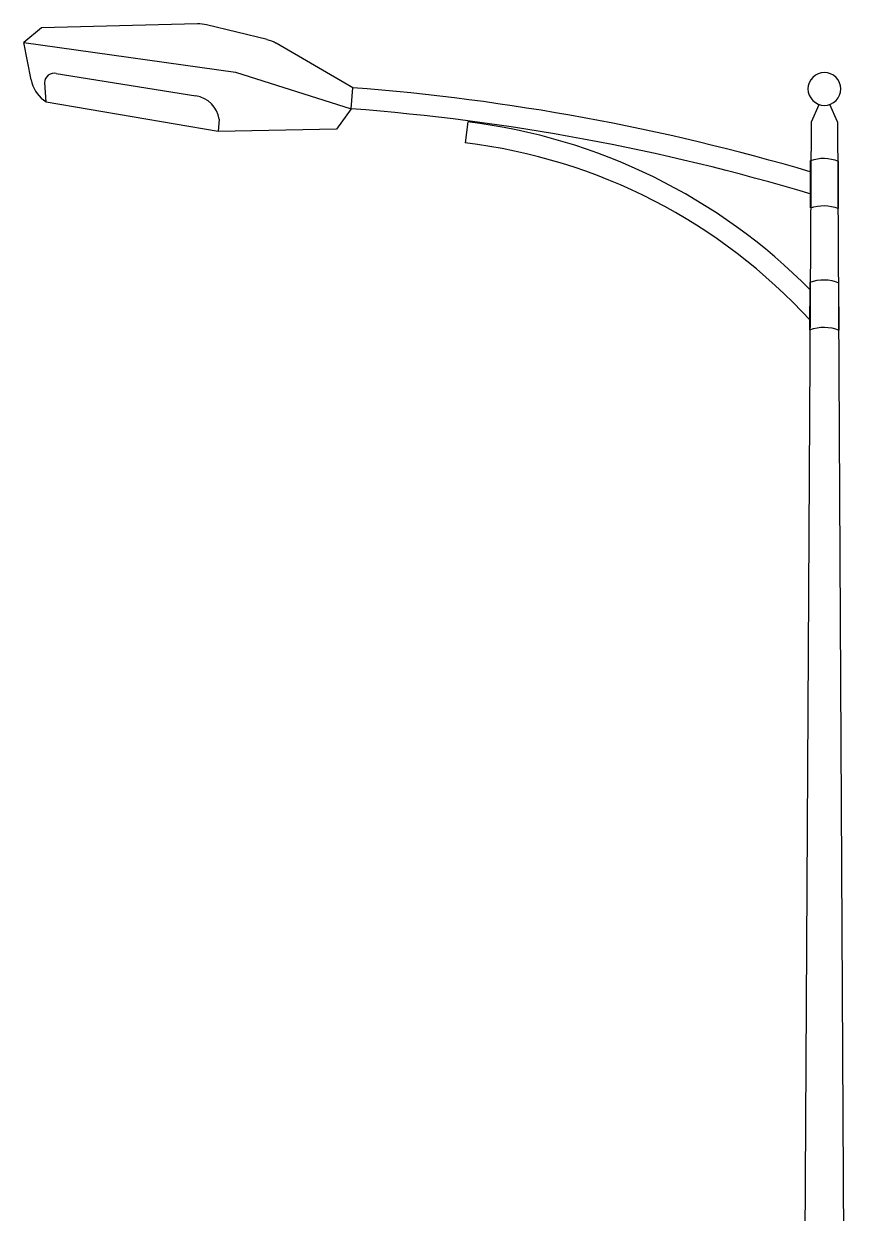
# Model space of a CAD drawing. Extents: x -1568 to -728, y -1287 to -990.
# Drawn here: x -1292.09 to -1282.4, y -1197.22 to -1183.28 of the extents above; entities that cross this region are included whole.
import ezdxf

# ---------------------------------------------------------------- set-up
doc = ezdxf.new("R2010")
doc.units = 0
doc.header["$LTSCALE"] = 5
doc.layers.add('尺寸标注', color=2, linetype='CONTINUOUS')
doc.layers.add('灯杆', color=4, linetype='CONTINUOUS')

# ---------------------------------------------------------------- blocks, each defined once
blk = doc.blocks.new('高路灯')
at = {"layer": '灯杆'}
for p, q in [((6.526, 29.875), (7.238, 30.049)), ((7.342, 30.06), (9.171, 30.015)), ((9.171, 30.015), (9.379, 29.843)), ((5.525, 29.312), (6.421, 29.832)), ((9.379, 29.843), (6.897, 29.493)), ((9.292, 29.403), (9.379, 29.843)), ((6.897, 29.493), (5.544, 29.065)), ((8.998, 29.477), (7.362, 29.215)), ((5.525, 29.312), (5.525, 29.312)), ((5.544, 29.065), (5.525, 29.312)), ((9.117, 29.144), (9.134, 29.371)), ((7.103, 28.8), (9.117, 29.144)), ((9.117, 29.144), (9.146, 29.167)), ((-0.152, 28.91), (-0.062, 29.115)), ((0.152, 28.91), (0.062, 29.115)), ((5.544, 29.065), (5.715, 28.825)), ((-0.152, 28.91), (-0.314, 0)), ((0.314, 0), (0.152, 28.91)), ((4.177, 28.911), (4.207, 28.665)), ((7.091, 28.941), (7.103, 28.8)), ((5.715, 28.825), (7.103, 28.8)), ((-0.161, 28.451), (-0.163, 27.895)), ((0.163, 27.902), (0.161, 28.457)), ((-0.167, 27.026), (-0.17, 26.469)), ((0.17, 26.475), (0.167, 27.032)), ((-0.314, 0), (0.314, 0))]:
    blk.add_line(p, q, dxfattribs=at)
at = {"layer": '灯杆', "extrusion": (0, 0, -1)}
for centre, major_axis, start_param, end_param in [((7.332, 29.663), (-0.28, 0.28), 0.545714, 0.809948), ((6.62, 29.489), (0.28, 0.28), -1.311687, -1.025083), ((9.025, 29.371), (-0.0772, 0.0772), 0.543089, 2.354978), ((7.496, 3.515), (-25.871, 0), 1.283128, 1.494536), ((8.903, 29.48), (-0.28, 0.28), 2.550965, 3.265752), ((7.414, 28.893), (-0.231, 0.231), 5.64658, 6.908794), ((7.496, 3.515), (-25.624, 0), 1.280313, 1.494536), ((4.989, 22.184), (-4.791, 4.791), 6.27584, 6.948597), ((4.989, 22.184), (-4.616, 4.616), 6.236899, 6.948597)]:
    blk.add_ellipse(centre, major_axis=major_axis, ratio=1, start_param=start_param, end_param=end_param, dxfattribs=at)
at = {"layer": '灯杆'}
blk.add_ellipse((0, 29.297), major_axis=(0.136, 0.136), ratio=1, dxfattribs=at)
for centre, major_axis, start_param, end_param in [((0.008, 28.044), (-0.312, 0.312), -1.139078, -0.393376), ((0.008, 27.489), (-0.312, 0.312), -1.145315, -0.387039), ((0.007, 26.62), (0.312, 0.312), 0.414294, 1.192289), ((0.007, 26.065), (-0.312, 0.312), -1.162784, -0.372127)]:
    blk.add_ellipse(centre, major_axis=major_axis, ratio=1, start_param=start_param, end_param=end_param, dxfattribs=at)

msp = doc.modelspace()

# ---------------------------------------------------------------- block references
at = {"layer": '尺寸标注', "xscale": -1}
msp.add_blockref('高路灯', (-1282.71479, -1213.34189), dxfattribs=at)

doc.saveas('drawing.dxf')
